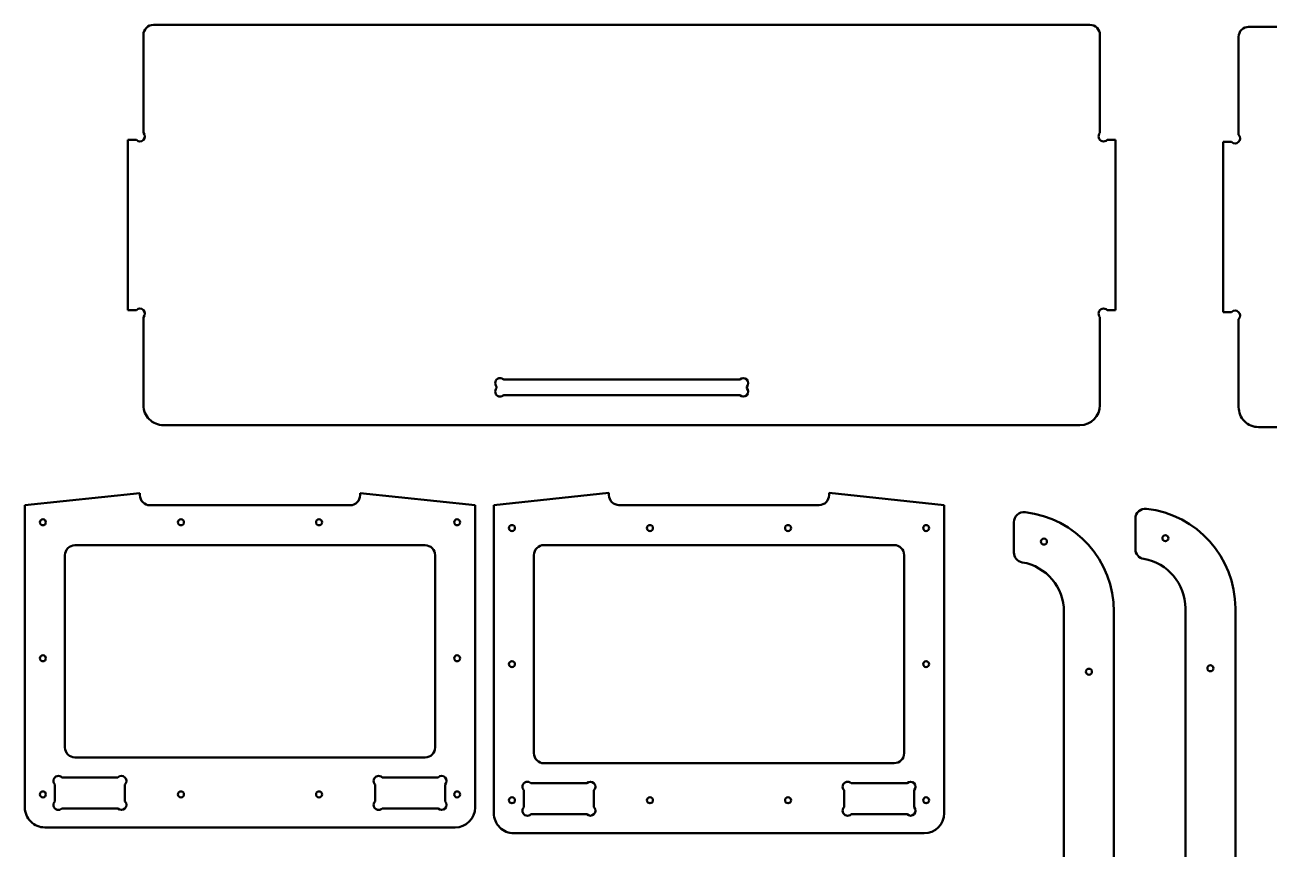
# Model space of a CAD drawing. Header units: millimetres. Extents: x -4457 to 5436, y 521 to 6420.
# Drawn here: x -1239 to 5, y 1923 to 2747 of the extents above; entities that cross this region are included whole.
import ezdxf

# ---------------------------------------------------------------- set-up
doc = ezdxf.new("R2010")
doc.units = ezdxf.units.MM
doc.header["$MEASUREMENT"] = 0
doc.layers.add('layer 1', color=7, linetype='Continuous')

msp = doc.modelspace()

# ---------------------------------------------------------------- linework, layer by layer
at = {"layer": 'layer 1', "lineweight": 50}
for points, knots in [([(-1110.4732, 2746.5915), (-1113.1254, 2746.5915), (-1115.6689, 2745.538), (-1117.5443, 2743.6626), (-1117.5443, 2743.6626), (-1119.4196, 2741.7872), (-1120.4732, 2739.2437), (-1120.4732, 2736.5915)], [0, 0, 0, 0, 0.333333333, 0.333333333, 0.333333333, 0.333333333, 1, 1, 1, 1]), ([(-164.4732, 2736.5915), (-164.4732, 2739.2437), (-165.5268, 2741.7872), (-167.4021, 2743.6626), (-167.4021, 2743.6626), (-169.2775, 2745.538), (-171.821, 2746.5915), (-174.4732, 2746.5915)], [0, 0, 0, 0, 0.333333333, 0.333333333, 0.333333333, 0.333333333, 1, 1, 1, 1]), ([(-15.9207, 2744.6323), (-18.5728, 2744.6323), (-21.1164, 2743.5787), (-22.9917, 2741.7033), (-22.9917, 2741.7033), (-24.8671, 2739.828), (-25.9207, 2737.2844), (-25.9207, 2734.6323)], [0, 0, 0, 0, 0.333333333, 0.333333333, 0.333333333, 0.333333333, 1, 1, 1, 1]), ([(-1127.5443, 2631.5915), (-1125.5916, 2629.6389), (-1122.4258, 2629.6389), (-1120.4732, 2631.5915), (-1120.4732, 2631.5915), (-1118.5206, 2633.5441), (-1118.5206, 2636.71), (-1120.4732, 2638.6626)], [0, 0, 0, 0, 0.333333333, 0.333333333, 0.333333333, 0.333333333, 1, 1, 1, 1]), ([(-164.4732, 2638.6626), (-165.7363, 2637.3995), (-166.2296, 2635.5584), (-165.7673, 2633.833), (-165.7673, 2633.833), (-165.305, 2632.1075), (-163.9572, 2630.7598), (-162.2318, 2630.2974), (-162.2318, 2630.2974), (-160.5063, 2629.8351), (-158.6653, 2630.3284), (-157.4021, 2631.5915)], [0, 0, 0, 0, 0.25, 0.25, 0.25, 0.25, 0.5, 0.5, 0.5, 0.5, 1, 1, 1, 1]), ([(-32.9917, 2629.6323), (-31.0391, 2627.6796), (-27.8733, 2627.6796), (-25.9207, 2629.6322), (-25.9207, 2629.6322), (-23.968, 2631.5849), (-23.968, 2634.7507), (-25.9206, 2636.7033)], [0, 0, 0, 0, 0.333333333, 0.333333333, 0.333333333, 0.333333333, 1, 1, 1, 1]), ([(-1120.4732, 2454.5205), (-1118.5206, 2456.4731), (-1118.5206, 2459.6389), (-1120.4732, 2461.5915), (-1120.4732, 2461.5915), (-1122.4258, 2463.5441), (-1125.5916, 2463.5442), (-1127.5442, 2461.5915)], [0, 0, 0, 0, 0.333333333, 0.333333333, 0.333333333, 0.333333333, 1, 1, 1, 1]), ([(-157.4021, 2461.5915), (-158.6653, 2462.8547), (-160.5063, 2463.348), (-162.2318, 2462.8856), (-162.2318, 2462.8856), (-163.9572, 2462.4233), (-165.305, 2461.0756), (-165.7673, 2459.3501), (-165.7673, 2459.3501), (-166.2296, 2457.6246), (-165.7363, 2455.7836), (-164.4732, 2454.5205)], [0, 0, 0, 0, 0.25, 0.25, 0.25, 0.25, 0.5, 0.5, 0.5, 0.5, 1, 1, 1, 1]), ([(-25.9207, 2452.5612), (-23.968, 2454.5138), (-23.968, 2457.6796), (-25.9206, 2459.6322), (-25.9206, 2459.6322), (-27.8733, 2461.5849), (-31.0391, 2461.5849), (-32.9917, 2459.6323)], [0, 0, 0, 0, 0.333333333, 0.333333333, 0.333333333, 0.333333333, 1, 1, 1, 1]), ([(-760.4021, 2392.0915), (-761.6653, 2393.3547), (-763.5063, 2393.848), (-765.2318, 2393.3856), (-765.2318, 2393.3856), (-766.9572, 2392.9233), (-768.305, 2391.5756), (-768.7673, 2389.8501), (-768.7673, 2389.8501), (-769.2296, 2388.1246), (-768.7363, 2386.2836), (-767.4732, 2385.0205)], [0, 0, 0, 0, 0.25, 0.25, 0.25, 0.25, 0.5, 0.5, 0.5, 0.5, 1, 1, 1, 1]), ([(-517.4732, 2385.0205), (-515.5206, 2386.9731), (-515.5206, 2390.1389), (-517.4732, 2392.0915), (-517.4732, 2392.0915), (-519.4258, 2394.0441), (-522.5916, 2394.0442), (-524.5442, 2392.0915)], [0, 0, 0, 0, 0.333333333, 0.333333333, 0.333333333, 0.333333333, 1, 1, 1, 1]), ([(-767.4732, 2383.6626), (-768.7363, 2382.3995), (-769.2296, 2380.5584), (-768.7673, 2378.833), (-768.7673, 2378.833), (-768.305, 2377.1075), (-766.9572, 2375.7598), (-765.2318, 2375.2974), (-765.2318, 2375.2974), (-763.5063, 2374.8351), (-761.6653, 2375.3284), (-760.4021, 2376.5915)], [0, 0, 0, 0, 0.25, 0.25, 0.25, 0.25, 0.5, 0.5, 0.5, 0.5, 1, 1, 1, 1]), ([(-524.5443, 2376.5915), (-522.5916, 2374.6389), (-519.4258, 2374.6389), (-517.4732, 2376.5915), (-517.4732, 2376.5915), (-515.5206, 2378.5441), (-515.5206, 2381.71), (-517.4732, 2383.6626)], [0, 0, 0, 0, 0.333333333, 0.333333333, 0.333333333, 0.333333333, 1, 1, 1, 1]), ([(-1120.4732, 2366.5915), (-1120.4732, 2361.2872), (-1118.3661, 2356.2001), (-1114.6153, 2352.4494), (-1114.6153, 2352.4494), (-1110.8646, 2348.6987), (-1105.7775, 2346.5915), (-1100.4732, 2346.5915)], [0, 0, 0, 0, 0.333333333, 0.333333333, 0.333333333, 0.333333333, 1, 1, 1, 1]), ([(-25.9207, 2364.6323), (-25.9207, 2359.3279), (-23.8135, 2354.2408), (-20.0628, 2350.4901), (-20.0628, 2350.4901), (-16.3121, 2346.7394), (-11.225, 2344.6323), (-5.9207, 2344.6323)], [0, 0, 0, 0, 0.333333333, 0.333333333, 0.333333333, 0.333333333, 1, 1, 1, 1]), ([(-1123.938, 2276.5319), (-1123.938, 2273.8798), (-1122.8844, 2271.3362), (-1121.0091, 2269.4609), (-1121.0091, 2269.4609), (-1119.1337, 2267.5855), (-1116.5902, 2266.5319), (-1113.938, 2266.5319)], [0, 0, 0, 0, 0.333333333, 0.333333333, 0.333333333, 0.333333333, 1, 1, 1, 1]), ([(-655.2054, 2276.7106), (-655.2054, 2274.0584), (-654.1519, 2271.5149), (-652.2765, 2269.6395), (-652.2765, 2269.6395), (-650.4011, 2267.7641), (-647.8576, 2266.7106), (-645.2054, 2266.7106)], [0, 0, 0, 0, 0.333333333, 0.333333333, 0.333333333, 0.333333333, 1, 1, 1, 1]), ([(-118.0386, 2262.965), (-120.8666, 2263.2812), (-123.6953, 2262.3776), (-125.8163, 2260.4805), (-125.8163, 2260.4805), (-127.9373, 2258.5834), (-129.1497, 2255.8726), (-129.1497, 2253.0269)], [0, 0, 0, 0, 0.333333333, 0.333333333, 0.333333333, 0.333333333, 1, 1, 1, 1]), ([(-1217.938, 2249.5319), (-1217.938, 2251.1888), (-1219.2811, 2252.5319), (-1220.938, 2252.5319), (-1220.938, 2252.5319), (-1222.5948, 2252.532), (-1223.938, 2251.1888), (-1223.938, 2249.532), (-1223.938, 2249.532), (-1223.938, 2247.8751), (-1222.5949, 2246.532), (-1220.938, 2246.5319), (-1220.938, 2246.5319), (-1219.2812, 2246.5319), (-1217.938, 2247.8751), (-1217.938, 2249.5319)], [0, 0, 0, 0, 0.2, 0.2, 0.2, 0.2, 0.4, 0.4, 0.4, 0.4, 0.6, 0.6, 0.6, 0.6, 1, 1, 1, 1]), ([(-1079.938, 2249.5319), (-1079.938, 2251.1888), (-1081.2811, 2252.5319), (-1082.938, 2252.5319), (-1082.938, 2252.5319), (-1084.5948, 2252.532), (-1085.938, 2251.1888), (-1085.938, 2249.532), (-1085.938, 2249.532), (-1085.938, 2247.8751), (-1084.5949, 2246.532), (-1082.938, 2246.5319), (-1082.938, 2246.5319), (-1081.2812, 2246.5319), (-1079.938, 2247.8751), (-1079.938, 2249.5319)], [0, 0, 0, 0, 0.2, 0.2, 0.2, 0.2, 0.4, 0.4, 0.4, 0.4, 0.6, 0.6, 0.6, 0.6, 1, 1, 1, 1]), ([(-941.938, 2249.5319), (-941.938, 2251.1888), (-943.2811, 2252.5319), (-944.938, 2252.5319), (-944.938, 2252.5319), (-946.5948, 2252.532), (-947.938, 2251.1888), (-947.938, 2249.532), (-947.938, 2249.532), (-947.938, 2247.8751), (-946.5949, 2246.532), (-944.938, 2246.5319), (-944.938, 2246.5319), (-943.2812, 2246.5319), (-941.938, 2247.8751), (-941.938, 2249.5319)], [0, 0, 0, 0, 0.2, 0.2, 0.2, 0.2, 0.4, 0.4, 0.4, 0.4, 0.6, 0.6, 0.6, 0.6, 1, 1, 1, 1]), ([(-803.938, 2249.5319), (-803.938, 2251.1888), (-805.2811, 2252.5319), (-806.938, 2252.5319), (-806.938, 2252.5319), (-808.5948, 2252.532), (-809.938, 2251.1888), (-809.938, 2249.532), (-809.938, 2249.532), (-809.938, 2247.8751), (-808.5949, 2246.532), (-806.938, 2246.5319), (-806.938, 2246.5319), (-805.2812, 2246.5319), (-803.938, 2247.8751), (-803.938, 2249.5319)], [0, 0, 0, 0, 0.2, 0.2, 0.2, 0.2, 0.4, 0.4, 0.4, 0.4, 0.6, 0.6, 0.6, 0.6, 1, 1, 1, 1]), ([(-239.3869, 2259.5276), (-242.2149, 2259.8437), (-245.0437, 2258.9401), (-247.1647, 2257.043), (-247.1647, 2257.043), (-249.2857, 2255.146), (-250.498, 2252.4351), (-250.498, 2249.5895)], [0, 0, 0, 0, 0.333333333, 0.333333333, 0.333333333, 0.333333333, 1, 1, 1, 1]), ([(-749.2054, 2243.7106), (-749.2054, 2245.3674), (-750.5486, 2246.7106), (-752.2054, 2246.7106), (-752.2054, 2246.7106), (-753.8623, 2246.7106), (-755.2054, 2245.3674), (-755.2054, 2243.7106), (-755.2054, 2243.7106), (-755.2054, 2242.0537), (-753.8623, 2240.7106), (-752.2054, 2240.7106), (-752.2054, 2240.7106), (-750.5486, 2240.7106), (-749.2054, 2242.0537), (-749.2054, 2243.7106)], [0, 0, 0, 0, 0.2, 0.2, 0.2, 0.2, 0.4, 0.4, 0.4, 0.4, 0.6, 0.6, 0.6, 0.6, 1, 1, 1, 1]), ([(-611.2054, 2243.7106), (-611.2054, 2245.3674), (-612.5486, 2246.7106), (-614.2054, 2246.7106), (-614.2054, 2246.7106), (-615.8623, 2246.7106), (-617.2054, 2245.3674), (-617.2054, 2243.7106), (-617.2054, 2243.7106), (-617.2054, 2242.0537), (-615.8623, 2240.7106), (-614.2054, 2240.7106), (-614.2054, 2240.7106), (-612.5486, 2240.7106), (-611.2054, 2242.0537), (-611.2054, 2243.7106)], [0, 0, 0, 0, 0.2, 0.2, 0.2, 0.2, 0.4, 0.4, 0.4, 0.4, 0.6, 0.6, 0.6, 0.6, 1, 1, 1, 1]), ([(-473.2054, 2243.7106), (-473.2054, 2245.3674), (-474.5486, 2246.7106), (-476.2054, 2246.7106), (-476.2054, 2246.7106), (-477.8623, 2246.7106), (-479.2054, 2245.3674), (-479.2054, 2243.7106), (-479.2054, 2243.7106), (-479.2054, 2242.0537), (-477.8623, 2240.7106), (-476.2054, 2240.7106), (-476.2054, 2240.7106), (-474.5486, 2240.7106), (-473.2054, 2242.0537), (-473.2054, 2243.7106)], [0, 0, 0, 0, 0.2, 0.2, 0.2, 0.2, 0.4, 0.4, 0.4, 0.4, 0.6, 0.6, 0.6, 0.6, 1, 1, 1, 1]), ([(-335.2054, 2243.7106), (-335.2054, 2245.3674), (-336.5486, 2246.7106), (-338.2054, 2246.7106), (-338.2054, 2246.7106), (-339.8623, 2246.7106), (-341.2054, 2245.3674), (-341.2054, 2243.7106), (-341.2054, 2243.7106), (-341.2054, 2242.0537), (-339.8623, 2240.7106), (-338.2054, 2240.7106), (-338.2054, 2240.7106), (-336.5486, 2240.7106), (-335.2054, 2242.0537), (-335.2054, 2243.7106)], [0, 0, 0, 0, 0.2, 0.2, 0.2, 0.2, 0.4, 0.4, 0.4, 0.4, 0.6, 0.6, 0.6, 0.6, 1, 1, 1, 1]), ([(-1188.938, 2226.5319), (-1191.5902, 2226.5319), (-1194.1337, 2225.4784), (-1196.0091, 2223.603), (-1196.0091, 2223.603), (-1197.8844, 2221.7277), (-1198.938, 2219.1841), (-1198.938, 2216.5319)], [0, 0, 0, 0, 0.333333333, 0.333333333, 0.333333333, 0.333333333, 1, 1, 1, 1]), ([(-828.938, 2216.5319), (-828.938, 2219.1841), (-829.9916, 2221.7277), (-831.8669, 2223.603), (-831.8669, 2223.603), (-833.7423, 2225.4784), (-836.2858, 2226.5319), (-838.938, 2226.5319)], [0, 0, 0, 0, 0.333333333, 0.333333333, 0.333333333, 0.333333333, 1, 1, 1, 1]), ([(-720.2054, 2226.7106), (-722.8576, 2226.7106), (-725.4011, 2225.657), (-727.2765, 2223.7816), (-727.2765, 2223.7816), (-729.1519, 2221.9063), (-730.2054, 2219.3627), (-730.2054, 2216.7106)], [0, 0, 0, 0, 0.333333333, 0.333333333, 0.333333333, 0.333333333, 1, 1, 1, 1]), ([(-360.2054, 2216.7106), (-360.2054, 2219.3627), (-361.259, 2221.9063), (-363.1344, 2223.7816), (-363.1344, 2223.7816), (-365.0097, 2225.657), (-367.5533, 2226.7106), (-370.2054, 2226.7106)], [0, 0, 0, 0, 0.333333333, 0.333333333, 0.333333333, 0.333333333, 1, 1, 1, 1]), ([(-217.498, 2230.1468), (-217.498, 2231.8036), (-218.8411, 2233.1468), (-220.498, 2233.1468), (-220.498, 2233.1468), (-222.1548, 2233.1468), (-223.498, 2231.8036), (-223.498, 2230.1468), (-223.498, 2230.1468), (-223.498, 2228.4899), (-222.1549, 2227.1468), (-220.498, 2227.1468), (-220.498, 2227.1468), (-218.8412, 2227.1468), (-217.498, 2228.4899), (-217.498, 2230.1467)], [0, 0, 0, 0, 0.2, 0.2, 0.2, 0.2, 0.4, 0.4, 0.4, 0.4, 0.6, 0.6, 0.6, 0.6, 1, 1, 1, 1]), ([(-96.1497, 2233.5842), (-96.1497, 2235.2411), (-97.4928, 2236.5842), (-99.1497, 2236.5842), (-99.1497, 2236.5842), (-100.8065, 2236.5842), (-102.1497, 2235.2411), (-102.1497, 2233.5842), (-102.1497, 2233.5842), (-102.1497, 2231.9274), (-100.8065, 2230.5842), (-99.1497, 2230.5842), (-99.1497, 2230.5842), (-97.4928, 2230.5842), (-96.1497, 2231.9273), (-96.1497, 2233.5842)], [0, 0, 0, 0, 0.2, 0.2, 0.2, 0.2, 0.4, 0.4, 0.4, 0.4, 0.6, 0.6, 0.6, 0.6, 1, 1, 1, 1]), ([(-1217.938, 2113.5319), (-1217.938, 2115.1888), (-1219.2811, 2116.5319), (-1220.938, 2116.5319), (-1220.938, 2116.5319), (-1222.5948, 2116.532), (-1223.938, 2115.1888), (-1223.938, 2113.532), (-1223.938, 2113.532), (-1223.938, 2111.8751), (-1222.5949, 2110.532), (-1220.938, 2110.5319), (-1220.938, 2110.5319), (-1219.2812, 2110.5319), (-1217.938, 2111.8751), (-1217.938, 2113.5319)], [0, 0, 0, 0, 0.2, 0.2, 0.2, 0.2, 0.4, 0.4, 0.4, 0.4, 0.6, 0.6, 0.6, 0.6, 1, 1, 1, 1]), ([(-803.938, 2113.5319), (-803.938, 2115.1888), (-805.2811, 2116.5319), (-806.938, 2116.5319), (-806.938, 2116.5319), (-808.5948, 2116.532), (-809.938, 2115.1888), (-809.938, 2113.532), (-809.938, 2113.532), (-809.938, 2111.8751), (-808.5949, 2110.532), (-806.938, 2110.5319), (-806.938, 2110.5319), (-805.2812, 2110.5319), (-803.938, 2111.8751), (-803.938, 2113.5319)], [0, 0, 0, 0, 0.2, 0.2, 0.2, 0.2, 0.4, 0.4, 0.4, 0.4, 0.6, 0.6, 0.6, 0.6, 1, 1, 1, 1]), ([(-749.2054, 2107.7106), (-749.2054, 2109.3674), (-750.5486, 2110.7106), (-752.2054, 2110.7106), (-752.2054, 2110.7106), (-753.8623, 2110.7106), (-755.2054, 2109.3674), (-755.2054, 2107.7106), (-755.2054, 2107.7106), (-755.2054, 2106.0537), (-753.8623, 2104.7106), (-752.2054, 2104.7106), (-752.2054, 2104.7106), (-750.5486, 2104.7106), (-749.2054, 2106.0537), (-749.2054, 2107.7106)], [0, 0, 0, 0, 0.2, 0.2, 0.2, 0.2, 0.4, 0.4, 0.4, 0.4, 0.6, 0.6, 0.6, 0.6, 1, 1, 1, 1]), ([(-335.2054, 2107.7106), (-335.2054, 2109.3674), (-336.5486, 2110.7106), (-338.2054, 2110.7106), (-338.2054, 2110.7106), (-339.8623, 2110.7106), (-341.2054, 2109.3674), (-341.2054, 2107.7106), (-341.2054, 2107.7106), (-341.2054, 2106.0537), (-339.8623, 2104.7106), (-338.2054, 2104.7106), (-338.2054, 2104.7106), (-336.5486, 2104.7106), (-335.2054, 2106.0537), (-335.2054, 2107.7106)], [0, 0, 0, 0, 0.2, 0.2, 0.2, 0.2, 0.4, 0.4, 0.4, 0.4, 0.6, 0.6, 0.6, 0.6, 1, 1, 1, 1]), ([(-172.498, 2100.1468), (-172.498, 2101.8036), (-173.8411, 2103.1468), (-175.498, 2103.1468), (-175.498, 2103.1468), (-177.1548, 2103.1468), (-178.498, 2101.8036), (-178.498, 2100.1468), (-178.498, 2100.1468), (-178.498, 2098.4899), (-177.1549, 2097.1468), (-175.498, 2097.1468), (-175.498, 2097.1468), (-173.8412, 2097.1468), (-172.498, 2098.4899), (-172.498, 2100.1467)], [0, 0, 0, 0, 0.2, 0.2, 0.2, 0.2, 0.4, 0.4, 0.4, 0.4, 0.6, 0.6, 0.6, 0.6, 1, 1, 1, 1]), ([(-51.1497, 2103.5842), (-51.1497, 2105.2411), (-52.4928, 2106.5842), (-54.1497, 2106.5842), (-54.1497, 2106.5842), (-55.8065, 2106.5842), (-57.1497, 2105.2411), (-57.1497, 2103.5842), (-57.1497, 2103.5842), (-57.1497, 2101.9274), (-55.8065, 2100.5842), (-54.1497, 2100.5842), (-54.1497, 2100.5842), (-52.4928, 2100.5842), (-51.1497, 2101.9273), (-51.1497, 2103.5842)], [0, 0, 0, 0, 0.2, 0.2, 0.2, 0.2, 0.4, 0.4, 0.4, 0.4, 0.6, 0.6, 0.6, 0.6, 1, 1, 1, 1]), ([(-1198.938, 2024.5319), (-1198.938, 2021.8798), (-1197.8844, 2019.3362), (-1196.0091, 2017.4609), (-1196.0091, 2017.4609), (-1194.1337, 2015.5855), (-1191.5902, 2014.5319), (-1188.938, 2014.5319)], [0, 0, 0, 0, 0.333333333, 0.333333333, 0.333333333, 0.333333333, 1, 1, 1, 1]), ([(-730.2054, 2018.7106), (-730.2054, 2016.0584), (-729.1519, 2013.5149), (-727.2765, 2011.6395), (-727.2765, 2011.6395), (-725.4011, 2009.7641), (-722.8576, 2008.7106), (-720.2054, 2008.7106)], [0, 0, 0, 0, 0.333333333, 0.333333333, 0.333333333, 0.333333333, 1, 1, 1, 1]), ([(-1201.8669, 1994.5319), (-1203.1301, 1995.7951), (-1204.9711, 1996.2884), (-1206.6966, 1995.826), (-1206.6966, 1995.826), (-1208.422, 1995.3637), (-1209.7698, 1994.016), (-1210.2321, 1992.2905), (-1210.2321, 1992.2905), (-1210.6944, 1990.5651), (-1210.2011, 1988.724), (-1208.938, 1987.4609)], [0, 0, 0, 0, 0.25, 0.25, 0.25, 0.25, 0.5, 0.5, 0.5, 0.5, 1, 1, 1, 1]), ([(-1138.938, 1987.4609), (-1136.9854, 1989.4135), (-1136.9854, 1992.5793), (-1138.938, 1994.5319), (-1138.938, 1994.5319), (-1140.8906, 1996.4846), (-1144.0564, 1996.4846), (-1146.009, 1994.532)], [0, 0, 0, 0, 0.333333333, 0.333333333, 0.333333333, 0.333333333, 1, 1, 1, 1]), ([(-881.8669, 1994.5319), (-883.1301, 1995.7951), (-884.9711, 1996.2884), (-886.6966, 1995.826), (-886.6966, 1995.826), (-888.422, 1995.3637), (-889.7698, 1994.016), (-890.2321, 1992.2905), (-890.2321, 1992.2905), (-890.6944, 1990.5651), (-890.2011, 1988.724), (-888.938, 1987.4609)], [0, 0, 0, 0, 0.25, 0.25, 0.25, 0.25, 0.5, 0.5, 0.5, 0.5, 1, 1, 1, 1]), ([(-818.938, 1987.4609), (-816.9854, 1989.4135), (-816.9854, 1992.5793), (-818.938, 1994.5319), (-818.938, 1994.5319), (-820.8906, 1996.4846), (-824.0564, 1996.4846), (-826.009, 1994.532)], [0, 0, 0, 0, 0.333333333, 0.333333333, 0.333333333, 0.333333333, 1, 1, 1, 1]), ([(-733.1344, 1988.7106), (-734.3975, 1989.9737), (-736.2385, 1990.467), (-737.964, 1990.0047), (-737.964, 1990.0047), (-739.6894, 1989.5423), (-741.0372, 1988.1946), (-741.4995, 1986.4691), (-741.4995, 1986.4691), (-741.9619, 1984.7437), (-741.4685, 1982.9026), (-740.2054, 1981.6395)], [0, 0, 0, 0, 0.25, 0.25, 0.25, 0.25, 0.5, 0.5, 0.5, 0.5, 1, 1, 1, 1]), ([(-670.2054, 1981.6395), (-668.2528, 1983.5921), (-668.2528, 1986.7579), (-670.2054, 1988.7106), (-670.2054, 1988.7106), (-672.158, 1990.6632), (-675.3238, 1990.6632), (-677.2765, 1988.7106)], [0, 0, 0, 0, 0.333333333, 0.333333333, 0.333333333, 0.333333333, 1, 1, 1, 1]), ([(-413.1344, 1988.7106), (-414.3975, 1989.9737), (-416.2385, 1990.467), (-417.964, 1990.0047), (-417.964, 1990.0047), (-419.6894, 1989.5423), (-421.0372, 1988.1946), (-421.4995, 1986.4691), (-421.4995, 1986.4691), (-421.9619, 1984.7437), (-421.4685, 1982.9026), (-420.2054, 1981.6395)], [0, 0, 0, 0, 0.25, 0.25, 0.25, 0.25, 0.5, 0.5, 0.5, 0.5, 1, 1, 1, 1]), ([(-350.2054, 1981.6395), (-348.2528, 1983.5921), (-348.2528, 1986.7579), (-350.2054, 1988.7106), (-350.2054, 1988.7106), (-352.158, 1990.6632), (-355.3238, 1990.6632), (-357.2765, 1988.7106)], [0, 0, 0, 0, 0.333333333, 0.333333333, 0.333333333, 0.333333333, 1, 1, 1, 1]), ([(-1217.938, 1977.5319), (-1217.938, 1979.1888), (-1219.2811, 1980.5319), (-1220.938, 1980.5319), (-1220.938, 1980.5319), (-1222.5948, 1980.532), (-1223.938, 1979.1888), (-1223.938, 1977.532), (-1223.938, 1977.532), (-1223.938, 1975.8751), (-1222.5949, 1974.532), (-1220.938, 1974.5319), (-1220.938, 1974.5319), (-1219.2812, 1974.5319), (-1217.938, 1975.8751), (-1217.938, 1977.5319)], [0, 0, 0, 0, 0.2, 0.2, 0.2, 0.2, 0.4, 0.4, 0.4, 0.4, 0.6, 0.6, 0.6, 0.6, 1, 1, 1, 1]), ([(-1079.938, 1977.5319), (-1079.938, 1979.1888), (-1081.2811, 1980.5319), (-1082.938, 1980.5319), (-1082.938, 1980.5319), (-1084.5948, 1980.532), (-1085.938, 1979.1888), (-1085.938, 1977.532), (-1085.938, 1977.532), (-1085.938, 1975.8751), (-1084.5949, 1974.532), (-1082.938, 1974.5319), (-1082.938, 1974.5319), (-1081.2812, 1974.5319), (-1079.938, 1975.8751), (-1079.938, 1977.5319)], [0, 0, 0, 0, 0.2, 0.2, 0.2, 0.2, 0.4, 0.4, 0.4, 0.4, 0.6, 0.6, 0.6, 0.6, 1, 1, 1, 1]), ([(-941.938, 1977.5319), (-941.938, 1979.1888), (-943.2811, 1980.5319), (-944.938, 1980.5319), (-944.938, 1980.5319), (-946.5948, 1980.532), (-947.938, 1979.1888), (-947.938, 1977.532), (-947.938, 1977.532), (-947.938, 1975.8751), (-946.5949, 1974.532), (-944.938, 1974.5319), (-944.938, 1974.5319), (-943.2812, 1974.5319), (-941.938, 1975.8751), (-941.938, 1977.5319)], [0, 0, 0, 0, 0.2, 0.2, 0.2, 0.2, 0.4, 0.4, 0.4, 0.4, 0.6, 0.6, 0.6, 0.6, 1, 1, 1, 1]), ([(-803.938, 1977.5319), (-803.938, 1979.1888), (-805.2811, 1980.5319), (-806.938, 1980.5319), (-806.938, 1980.5319), (-808.5948, 1980.532), (-809.938, 1979.1888), (-809.938, 1977.532), (-809.938, 1977.532), (-809.938, 1975.8751), (-808.5949, 1974.532), (-806.938, 1974.5319), (-806.938, 1974.5319), (-805.2812, 1974.5319), (-803.938, 1975.8751), (-803.938, 1977.5319)], [0, 0, 0, 0, 0.2, 0.2, 0.2, 0.2, 0.4, 0.4, 0.4, 0.4, 0.6, 0.6, 0.6, 0.6, 1, 1, 1, 1]), ([(-1208.938, 1970.603), (-1210.2011, 1969.3399), (-1210.6944, 1967.4988), (-1210.2321, 1965.7734), (-1210.2321, 1965.7734), (-1209.7698, 1964.0479), (-1208.422, 1962.7002), (-1206.6966, 1962.2379), (-1206.6966, 1962.2379), (-1204.9711, 1961.7755), (-1203.1301, 1962.2688), (-1201.8669, 1963.5319)], [0, 0, 0, 0, 0.25, 0.25, 0.25, 0.25, 0.5, 0.5, 0.5, 0.5, 1, 1, 1, 1]), ([(-1146.0091, 1963.5319), (-1144.0564, 1961.5793), (-1140.8906, 1961.5793), (-1138.938, 1963.5319), (-1138.938, 1963.5319), (-1136.9854, 1965.4846), (-1136.9854, 1968.6504), (-1138.938, 1970.603)], [0, 0, 0, 0, 0.333333333, 0.333333333, 0.333333333, 0.333333333, 1, 1, 1, 1]), ([(-888.938, 1970.603), (-890.2011, 1969.3399), (-890.6944, 1967.4988), (-890.2321, 1965.7734), (-890.2321, 1965.7734), (-889.7698, 1964.0479), (-888.422, 1962.7002), (-886.6966, 1962.2379), (-886.6966, 1962.2379), (-884.9711, 1961.7755), (-883.1301, 1962.2688), (-881.8669, 1963.5319)], [0, 0, 0, 0, 0.25, 0.25, 0.25, 0.25, 0.5, 0.5, 0.5, 0.5, 1, 1, 1, 1]), ([(-826.0091, 1963.5319), (-824.0564, 1961.5793), (-820.8906, 1961.5793), (-818.938, 1963.5319), (-818.938, 1963.5319), (-816.9854, 1965.4846), (-816.9854, 1968.6504), (-818.938, 1970.603)], [0, 0, 0, 0, 0.333333333, 0.333333333, 0.333333333, 0.333333333, 1, 1, 1, 1]), ([(-749.2054, 1971.7106), (-749.2054, 1973.3674), (-750.5486, 1974.7106), (-752.2054, 1974.7106), (-752.2054, 1974.7106), (-753.8623, 1974.7106), (-755.2054, 1973.3674), (-755.2054, 1971.7106), (-755.2054, 1971.7106), (-755.2054, 1970.0537), (-753.8623, 1968.7106), (-752.2054, 1968.7106), (-752.2054, 1968.7106), (-750.5486, 1968.7106), (-749.2054, 1970.0537), (-749.2054, 1971.7106)], [0, 0, 0, 0, 0.2, 0.2, 0.2, 0.2, 0.4, 0.4, 0.4, 0.4, 0.6, 0.6, 0.6, 0.6, 1, 1, 1, 1]), ([(-740.2054, 1964.7816), (-741.4685, 1963.5185), (-741.9619, 1961.6775), (-741.4995, 1959.952), (-741.4995, 1959.952), (-741.0372, 1958.2266), (-739.6894, 1956.8788), (-737.964, 1956.4165), (-737.964, 1956.4165), (-736.2385, 1955.9541), (-734.3975, 1956.4475), (-733.1344, 1957.7106)], [0, 0, 0, 0, 0.25, 0.25, 0.25, 0.25, 0.5, 0.5, 0.5, 0.5, 1, 1, 1, 1]), ([(-677.2765, 1957.7106), (-675.3239, 1955.758), (-672.1581, 1955.758), (-670.2054, 1957.7106), (-670.2054, 1957.7106), (-668.2528, 1959.6632), (-668.2528, 1962.829), (-670.2054, 1964.7816)], [0, 0, 0, 0, 0.333333333, 0.333333333, 0.333333333, 0.333333333, 1, 1, 1, 1]), ([(-611.2054, 1971.7106), (-611.2054, 1973.3674), (-612.5486, 1974.7106), (-614.2054, 1974.7106), (-614.2054, 1974.7106), (-615.8623, 1974.7106), (-617.2054, 1973.3674), (-617.2054, 1971.7106), (-617.2054, 1971.7106), (-617.2054, 1970.0537), (-615.8623, 1968.7106), (-614.2054, 1968.7106), (-614.2054, 1968.7106), (-612.5486, 1968.7106), (-611.2054, 1970.0537), (-611.2054, 1971.7106)], [0, 0, 0, 0, 0.2, 0.2, 0.2, 0.2, 0.4, 0.4, 0.4, 0.4, 0.6, 0.6, 0.6, 0.6, 1, 1, 1, 1]), ([(-473.2054, 1971.7106), (-473.2054, 1973.3674), (-474.5486, 1974.7106), (-476.2054, 1974.7106), (-476.2054, 1974.7106), (-477.8623, 1974.7106), (-479.2054, 1973.3674), (-479.2054, 1971.7106), (-479.2054, 1971.7106), (-479.2054, 1970.0537), (-477.8623, 1968.7106), (-476.2054, 1968.7106), (-476.2054, 1968.7106), (-474.5486, 1968.7106), (-473.2054, 1970.0537), (-473.2054, 1971.7106)], [0, 0, 0, 0, 0.2, 0.2, 0.2, 0.2, 0.4, 0.4, 0.4, 0.4, 0.6, 0.6, 0.6, 0.6, 1, 1, 1, 1]), ([(-420.2054, 1964.7816), (-421.4685, 1963.5185), (-421.9619, 1961.6775), (-421.4995, 1959.952), (-421.4995, 1959.952), (-421.0372, 1958.2266), (-419.6894, 1956.8788), (-417.964, 1956.4165), (-417.964, 1956.4165), (-416.2385, 1955.9541), (-414.3975, 1956.4475), (-413.1344, 1957.7106)], [0, 0, 0, 0, 0.25, 0.25, 0.25, 0.25, 0.5, 0.5, 0.5, 0.5, 1, 1, 1, 1]), ([(-357.2765, 1957.7106), (-355.3239, 1955.758), (-352.1581, 1955.758), (-350.2054, 1957.7106), (-350.2054, 1957.7106), (-348.2528, 1959.6632), (-348.2528, 1962.829), (-350.2054, 1964.7816)], [0, 0, 0, 0, 0.333333333, 0.333333333, 0.333333333, 0.333333333, 1, 1, 1, 1]), ([(-335.2054, 1971.7106), (-335.2054, 1973.3674), (-336.5486, 1974.7106), (-338.2054, 1974.7106), (-338.2054, 1974.7106), (-339.8623, 1974.7106), (-341.2054, 1973.3674), (-341.2054, 1971.7106), (-341.2054, 1971.7106), (-341.2054, 1970.0537), (-339.8623, 1968.7106), (-338.2054, 1968.7106), (-338.2054, 1968.7106), (-336.5486, 1968.7106), (-335.2054, 1970.0537), (-335.2054, 1971.7106)], [0, 0, 0, 0, 0.2, 0.2, 0.2, 0.2, 0.4, 0.4, 0.4, 0.4, 0.6, 0.6, 0.6, 0.6, 1, 1, 1, 1]), ([(-1238.938, 1964.5319), (-1238.938, 1959.2276), (-1236.8309, 1954.1405), (-1233.0801, 1950.3898), (-1233.0801, 1950.3898), (-1229.3294, 1946.6391), (-1224.2423, 1944.5319), (-1218.938, 1944.5319)], [0, 0, 0, 0, 0.333333333, 0.333333333, 0.333333333, 0.333333333, 1, 1, 1, 1]), ([(-770.2054, 1958.7106), (-770.2054, 1953.4063), (-768.0983, 1948.3192), (-764.3476, 1944.5684), (-764.3476, 1944.5684), (-760.5968, 1940.8177), (-755.5098, 1938.7106), (-750.2054, 1938.7106)], [0, 0, 0, 0, 0.333333333, 0.333333333, 0.333333333, 0.333333333, 1, 1, 1, 1])]:
    msp.add_open_spline(points, degree=3, knots=knots, dxfattribs=at)
for points in [[(-1120.4732, 2736.5915), (-1120.4732, 2736.5915), (-1120.4732, 2638.6626), (-1120.4732, 2638.6626)], [(-174.4732, 2746.5915), (-174.4732, 2746.5915), (-1110.4732, 2746.5915), (-1110.4732, 2746.5915)], [(-164.4732, 2638.6626), (-164.4732, 2638.6626), (-164.4732, 2736.5915), (-164.4732, 2736.5915)], [(920.0793, 2744.6323), (920.0793, 2744.6323), (-15.9207, 2744.6323), (-15.9207, 2744.6323)], [(-25.9207, 2734.6323), (-25.9207, 2734.6323), (-25.9207, 2636.7033), (-25.9207, 2636.7033)], [(-1127.5443, 2631.5915), (-1127.5443, 2631.5915), (-1135.9732, 2631.5915), (-1135.9732, 2631.5915)], [(-1135.9732, 2631.5915), (-1135.9732, 2631.5915), (-1135.9732, 2461.5915), (-1135.9732, 2461.5915)], [(-148.9732, 2631.5915), (-148.9732, 2631.5915), (-157.4021, 2631.5915), (-157.4021, 2631.5915)], [(-148.9732, 2461.5915), (-148.9732, 2461.5915), (-148.9732, 2631.5915), (-148.9732, 2631.5915)], [(-41.4207, 2629.6323), (-41.4207, 2629.6323), (-41.4207, 2459.6323), (-41.4207, 2459.6323)], [(-32.9917, 2629.6323), (-32.9917, 2629.6323), (-41.4207, 2629.6323), (-41.4207, 2629.6323)], [(-1135.9732, 2461.5915), (-1135.9732, 2461.5915), (-1127.5443, 2461.5915), (-1127.5443, 2461.5915)], [(-1120.4732, 2454.5205), (-1120.4732, 2454.5205), (-1120.4732, 2366.5915), (-1120.4732, 2366.5915)], [(-164.4732, 2366.5915), (-164.4732, 2366.5915), (-164.4732, 2454.5205), (-164.4732, 2454.5205)], [(-157.4021, 2461.5915), (-157.4021, 2461.5915), (-148.9732, 2461.5915), (-148.9732, 2461.5915)], [(-41.4207, 2459.6323), (-41.4207, 2459.6323), (-32.9917, 2459.6323), (-32.9917, 2459.6323)], [(-25.9207, 2452.5612), (-25.9207, 2452.5612), (-25.9207, 2364.6323), (-25.9207, 2364.6323)], [(-760.4021, 2392.0915), (-760.4021, 2392.0915), (-524.5443, 2392.0915), (-524.5443, 2392.0915)], [(-767.4732, 2383.6626), (-767.4732, 2383.6626), (-767.4732, 2385.0205), (-767.4732, 2385.0205)], [(-524.5443, 2376.5915), (-524.5443, 2376.5915), (-760.4021, 2376.5915), (-760.4021, 2376.5915)], [(-517.4732, 2385.0205), (-517.4732, 2385.0205), (-517.4732, 2383.6626), (-517.4732, 2383.6626)], [(-184.4732, 2346.5915), (-173.4275, 2346.5915), (-164.4733, 2355.5458), (-164.4732, 2366.5914)], [(-1100.4732, 2346.5915), (-1100.4732, 2346.5915), (-184.4732, 2346.5915), (-184.4732, 2346.5915)], [(-5.9207, 2344.6323), (-5.9207, 2344.6323), (910.0793, 2344.6323), (910.0793, 2344.6323)], [(-1123.938, 2278.6189), (-1123.938, 2278.6189), (-1238.938, 2266.5319), (-1238.938, 2266.5319)], [(-1123.938, 2276.5319), (-1123.938, 2276.5319), (-1123.938, 2278.6189), (-1123.938, 2278.6189)], [(-913.938, 2266.5319), (-908.4152, 2266.5319), (-903.938, 2271.0091), (-903.938, 2276.5319)], [(-788.938, 2266.5319), (-788.938, 2266.5319), (-903.938, 2278.6189), (-903.938, 2278.6189)], [(-903.938, 2278.6189), (-903.938, 2278.6189), (-903.938, 2276.5319), (-903.938, 2276.5319)], [(-770.2054, 2266.7106), (-770.2054, 2266.7106), (-655.2054, 2278.7976), (-655.2054, 2278.7976)], [(-655.2054, 2278.7976), (-655.2054, 2278.7976), (-655.2054, 2276.7106), (-655.2054, 2276.7106)], [(-445.2054, 2266.7106), (-439.6826, 2266.7106), (-435.2055, 2271.1877), (-435.2054, 2276.7105)], [(-435.2054, 2276.7106), (-435.2054, 2276.7106), (-435.2054, 2278.7976), (-435.2054, 2278.7976)], [(-435.2054, 2278.7976), (-435.2054, 2278.7976), (-320.2054, 2266.7106), (-320.2054, 2266.7106)], [(-1238.938, 2266.5319), (-1238.938, 2266.5319), (-1238.938, 1964.5319), (-1238.938, 1964.5319)], [(-913.938, 2266.5319), (-913.938, 2266.5319), (-1113.938, 2266.5319), (-1113.938, 2266.5319)], [(-788.938, 1964.5319), (-788.938, 1964.5319), (-788.938, 2266.5319), (-788.938, 2266.5319)], [(-770.2054, 1958.7106), (-770.2054, 1958.7106), (-770.2054, 2266.7106), (-770.2054, 2266.7106)], [(-645.2054, 2266.7106), (-645.2054, 2266.7106), (-445.2054, 2266.7106), (-445.2054, 2266.7106)], [(-320.2054, 2266.7106), (-320.2054, 2266.7106), (-320.2054, 1958.7106), (-320.2054, 1958.7106)], [(-150.498, 2160.1468), (-150.498, 2211.0756), (-188.7734, 2253.8688), (-239.3869, 2259.5276)], [(-129.1497, 2253.0269), (-129.1497, 2253.0269), (-129.1497, 2222.745), (-129.1497, 2222.745)], [(-29.1497, 2163.5842), (-29.1497, 2214.513), (-67.4251, 2257.3063), (-118.0386, 2262.965)], [(-250.498, 2249.5895), (-250.498, 2249.5895), (-250.498, 2219.3076), (-250.498, 2219.3076)], [(-1188.938, 2226.5319), (-1188.938, 2226.5319), (-838.938, 2226.5319), (-838.938, 2226.5319)], [(-720.2054, 2226.7106), (-720.2054, 2226.7106), (-370.2054, 2226.7106), (-370.2054, 2226.7106)], [(-1198.938, 2024.5319), (-1198.938, 2024.5319), (-1198.938, 2216.5319), (-1198.938, 2216.5319)], [(-828.938, 2216.5319), (-828.938, 2216.5319), (-828.938, 2024.5319), (-828.938, 2024.5319)], [(-730.2054, 2018.7106), (-730.2054, 2018.7106), (-730.2054, 2216.7106), (-730.2054, 2216.7106)], [(-360.2054, 2216.7106), (-360.2054, 2216.7106), (-360.2054, 2018.7106), (-360.2054, 2018.7106)], [(-250.498, 2219.3076), (-250.498, 2214.4279), (-246.9761, 2210.2607), (-242.1647, 2209.4474)], [(-129.1497, 2222.745), (-129.1497, 2217.8653), (-125.6278, 2213.6982), (-120.8163, 2212.8849)], [(-200.498, 2160.1468), (-200.498, 2184.5453), (-218.1074, 2205.381), (-242.1647, 2209.4474)], [(-79.1497, 2163.5842), (-79.1497, 2187.9827), (-96.7591, 2208.8185), (-120.8163, 2212.8849)], [(-200.498, 2160.1468), (-200.498, 2160.1468), (-200.498, 1260.1468), (-200.498, 1260.1468)], [(-150.498, 1260.1468), (-150.498, 1260.1468), (-150.498, 2160.1468), (-150.498, 2160.1468)], [(-79.1497, 2163.5842), (-79.1497, 2163.5842), (-79.1497, 1263.5842), (-79.1497, 1263.5842)], [(-29.1497, 1263.5842), (-29.1497, 1263.5842), (-29.1497, 2163.5842), (-29.1497, 2163.5842)], [(-838.938, 2014.5319), (-838.938, 2014.5319), (-1188.938, 2014.5319), (-1188.938, 2014.5319)], [(-838.938, 2014.5319), (-833.4152, 2014.5319), (-828.938, 2019.0091), (-828.938, 2024.5319)], [(-370.2054, 2008.7106), (-364.6826, 2008.7106), (-360.2055, 2013.1877), (-360.2054, 2018.7105)], [(-370.2054, 2008.7106), (-370.2054, 2008.7106), (-720.2054, 2008.7106), (-720.2054, 2008.7106)], [(-1201.8669, 1994.5319), (-1201.8669, 1994.5319), (-1146.0091, 1994.5319), (-1146.0091, 1994.5319)], [(-881.8669, 1994.5319), (-881.8669, 1994.5319), (-826.0091, 1994.5319), (-826.0091, 1994.5319)], [(-1208.938, 1970.603), (-1208.938, 1970.603), (-1208.938, 1987.4609), (-1208.938, 1987.4609)], [(-1138.938, 1987.4609), (-1138.938, 1987.4609), (-1138.938, 1970.603), (-1138.938, 1970.603)], [(-888.938, 1970.603), (-888.938, 1970.603), (-888.938, 1987.4609), (-888.938, 1987.4609)], [(-818.938, 1987.4609), (-818.938, 1987.4609), (-818.938, 1970.603), (-818.938, 1970.603)], [(-740.2054, 1964.7816), (-740.2054, 1964.7816), (-740.2054, 1981.6395), (-740.2054, 1981.6395)], [(-733.1344, 1988.7106), (-733.1344, 1988.7106), (-677.2765, 1988.7106), (-677.2765, 1988.7106)], [(-670.2054, 1981.6395), (-670.2054, 1981.6395), (-670.2054, 1964.7816), (-670.2054, 1964.7816)], [(-420.2054, 1964.7816), (-420.2054, 1964.7816), (-420.2054, 1981.6395), (-420.2054, 1981.6395)], [(-413.1344, 1988.7106), (-413.1344, 1988.7106), (-357.2765, 1988.7106), (-357.2765, 1988.7106)], [(-350.2054, 1981.6395), (-350.2054, 1981.6395), (-350.2054, 1964.7816), (-350.2054, 1964.7816)], [(-1146.0091, 1963.5319), (-1146.0091, 1963.5319), (-1201.8669, 1963.5319), (-1201.8669, 1963.5319)], [(-826.0091, 1963.5319), (-826.0091, 1963.5319), (-881.8669, 1963.5319), (-881.8669, 1963.5319)], [(-808.938, 1944.5319), (-797.8923, 1944.5319), (-788.9381, 1953.4862), (-788.938, 1964.5318)], [(-677.2765, 1957.7106), (-677.2765, 1957.7106), (-733.1344, 1957.7106), (-733.1344, 1957.7106)], [(-357.2765, 1957.7106), (-357.2765, 1957.7106), (-413.1344, 1957.7106), (-413.1344, 1957.7106)], [(-340.2054, 1938.7106), (-329.1598, 1938.7106), (-320.2055, 1947.6648), (-320.2054, 1958.7105)], [(-1218.938, 1944.5319), (-1218.938, 1944.5319), (-808.938, 1944.5319), (-808.938, 1944.5319)], [(-340.2054, 1938.7106), (-340.2054, 1938.7106), (-750.2054, 1938.7106), (-750.2054, 1938.7106)]]:
    msp.add_open_spline(points, degree=3, dxfattribs=at)

doc.saveas('drawing.dxf')
